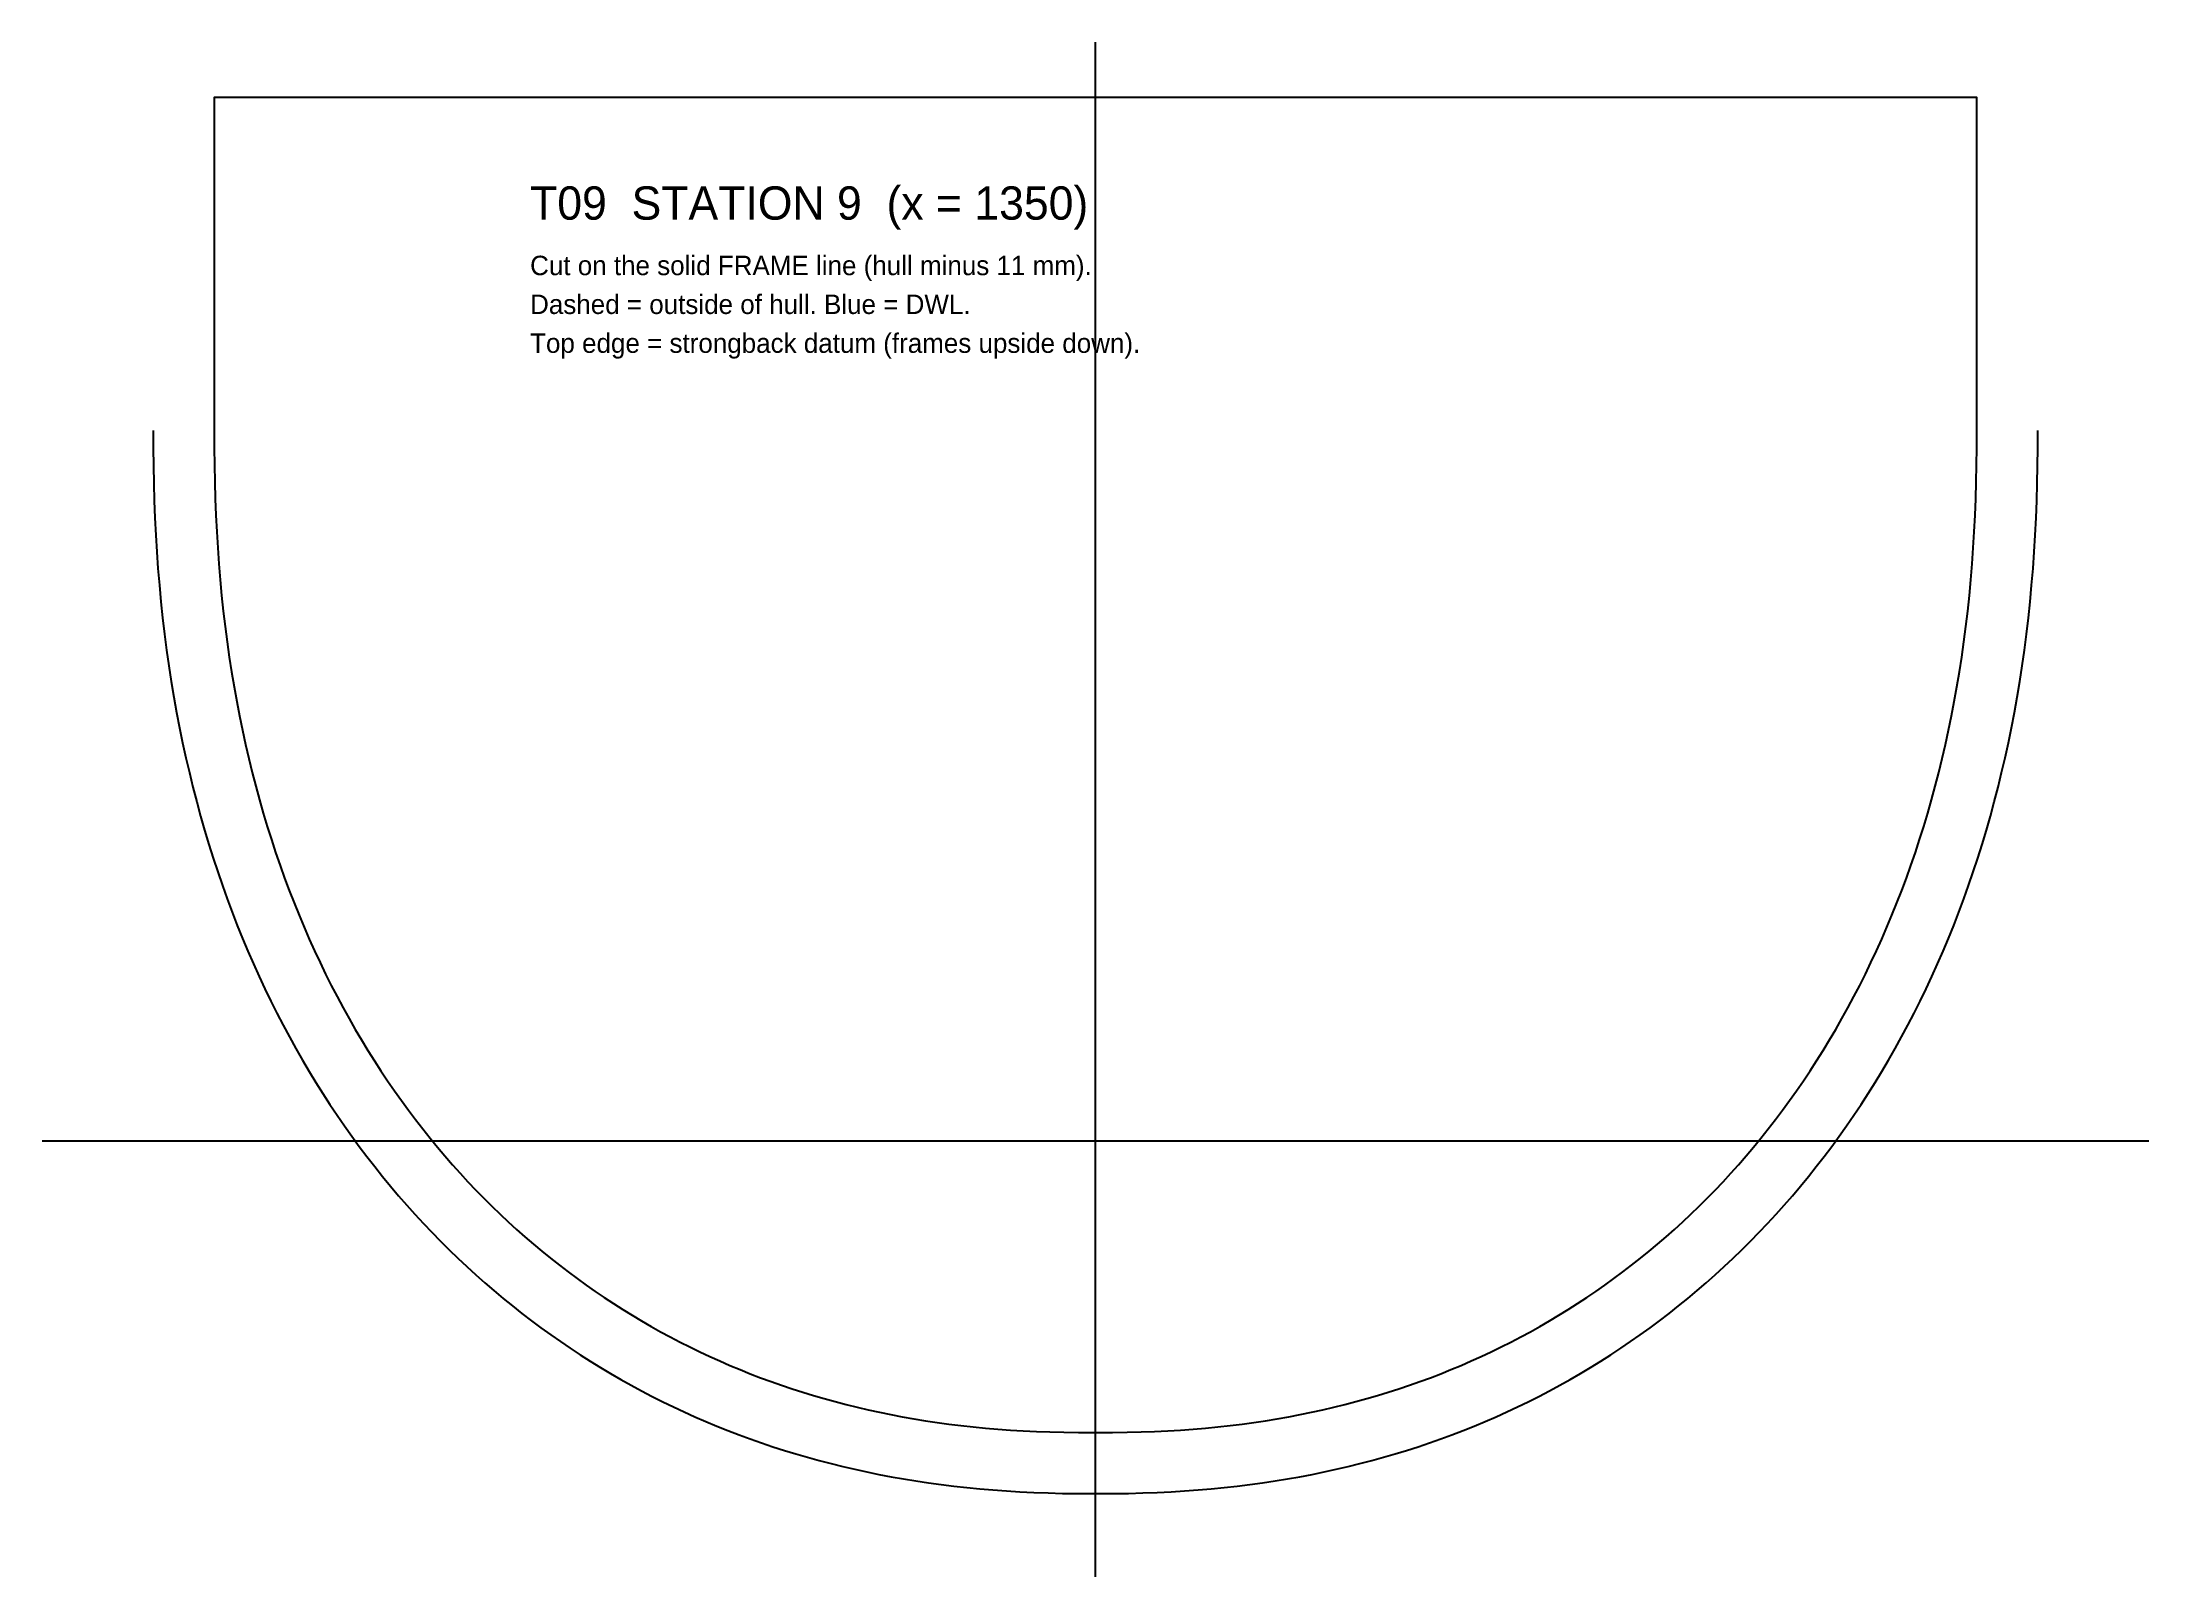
# Model space of a CAD drawing. Extents: x -190 to 190, y 23 to 300.
import ezdxf

# ---------------------------------------------------------------- set-up
doc = ezdxf.new("R2010")
doc.units = 0

msp = doc.modelspace()

# ---------------------------------------------------------------- linework, layer by layer
at = {"layer": 'CENTRELINE'}
msp.add_lwpolyline([(0, 23.4), (0, 300)], dxfattribs=at)
at = {"layer": 'DWL'}
msp.add_lwpolyline([(-189.753, 102), (189.753, 102)], dxfattribs=at)
at = {"layer": 'FRAME_CUT'}
msp.add_lwpolyline([(-158.753, 230.033), (-158.744, 226.868), (-158.711, 223.78), (-158.651, 220.728), (-158.564, 217.711), (-158.447, 214.725), (-158.3, 211.77), (-158.124, 208.845), (-157.917, 205.949), (-157.68, 203.083), (-157.413, 200.246), (-157.115, 197.437), (-156.788, 194.657), (-156.431, 191.905), (-156.044, 189.181), (-155.629, 186.485), (-155.184, 183.817), (-154.71, 181.177), (-154.208, 178.564), (-153.677, 175.979), (-153.119, 173.422), (-152.533, 170.892), (-151.921, 168.389), (-151.281, 165.914), (-150.615, 163.466), (-149.922, 161.046), (-149.204, 158.652), (-148.46, 156.286), (-147.691, 153.946), (-146.897, 151.634), (-146.079, 149.349), (-145.236, 147.091), (-144.369, 144.859), (-143.479, 142.654), (-142.566, 140.477), (-141.63, 138.326), (-140.671, 136.201), (-139.69, 134.104), (-138.687, 132.033), (-137.663, 129.988), (-136.617, 127.971), (-135.55, 125.979), (-134.462, 124.014), (-133.353, 122.076), (-132.225, 120.164), (-131.076, 118.278), (-129.908, 116.419), (-128.72, 114.586), (-127.513, 112.779), (-126.287, 110.998), (-125.043, 109.243), (-123.78, 107.515), (-122.499, 105.812), (-121.2, 104.135), (-119.883, 102.485), (-118.549, 100.86), (-117.198, 99.261), (-115.83, 97.688), (-114.444, 96.141), (-113.043, 94.62), (-111.624, 93.124), (-110.19, 91.654), (-108.739, 90.209), (-107.273, 88.79), (-105.791, 87.397), (-104.293, 86.029), (-102.78, 84.686), (-101.252, 83.369), (-99.709, 82.077), (-98.151, 80.811), (-96.579, 79.57), (-94.991, 78.354), (-93.39, 77.163), (-91.774, 75.998), (-90.143, 74.858), (-88.499, 73.743), (-86.84, 72.653), (-85.168, 71.588), (-83.482, 70.548), (-81.782, 69.534), (-80.069, 68.544), (-78.341, 67.579), (-76.601, 66.639), (-74.847, 65.725), (-73.079, 64.835), (-71.298, 63.97), (-69.503, 63.13), (-67.696, 62.315), (-65.874, 61.524), (-64.039, 60.759), (-62.191, 60.018), (-60.329, 59.303), (-58.454, 58.612), (-56.564, 57.946), (-54.661, 57.305), (-52.744, 56.689), (-50.813, 56.098), (-48.867, 55.531), (-46.907, 54.989), (-44.931, 54.473), (-42.941, 53.981), (-40.934, 53.514), (-38.912, 53.072), (-36.872, 52.655), (-34.816, 52.263), (-32.741, 51.896), (-30.647, 51.554), (-28.533, 51.237), (-26.397, 50.945), (-24.239, 50.678), (-22.055, 50.437), (-19.844, 50.22), (-17.602, 50.029), (-15.326, 49.863), (-13.008, 49.722), (-10.641, 49.606), (-8.212, 49.516), (-5.699, 49.452), (-3.051, 49.413), (0, 49.4), (3.051, 49.413), (5.699, 49.452), (8.212, 49.516), (10.641, 49.606), (13.008, 49.722), (15.326, 49.863), (17.602, 50.029), (19.844, 50.22), (22.055, 50.437), (24.239, 50.678), (26.397, 50.945), (28.533, 51.237), (30.647, 51.554), (32.741, 51.896), (34.816, 52.263), (36.872, 52.655), (38.912, 53.072), (40.934, 53.514), (42.941, 53.981), (44.931, 54.473), (46.907, 54.989), (48.867, 55.531), (50.813, 56.098), (52.744, 56.689), (54.661, 57.305), (56.564, 57.946), (58.454, 58.612), (60.329, 59.303), (62.191, 60.018), (64.039, 60.759), (65.874, 61.524), (67.696, 62.315), (69.503, 63.13), (71.298, 63.97), (73.079, 64.835), (74.847, 65.725), (76.601, 66.639), (78.341, 67.579), (80.069, 68.544), (81.782, 69.534), (83.482, 70.548), (85.168, 71.588), (86.84, 72.653), (88.499, 73.743), (90.143, 74.858), (91.774, 75.998), (93.39, 77.163), (94.991, 78.354), (96.579, 79.57), (98.151, 80.811), (99.709, 82.077), (101.252, 83.369), (102.78, 84.686), (104.293, 86.029), (105.791, 87.397), (107.273, 88.79), (108.739, 90.209), (110.19, 91.654), (111.624, 93.124), (113.043, 94.62), (114.444, 96.141), (115.83, 97.688), (117.198, 99.261), (118.549, 100.86), (119.883, 102.485), (121.2, 104.135), (122.499, 105.812), (123.78, 107.515), (125.043, 109.243), (126.287, 110.998), (127.513, 112.779), (128.72, 114.586), (129.908, 116.419), (131.076, 118.278), (132.225, 120.164), (133.353, 122.076), (134.462, 124.014), (135.55, 125.979), (136.617, 127.971), (137.663, 129.988), (138.687, 132.033), (139.69, 134.104), (140.671, 136.201), (141.63, 138.326), (142.566, 140.477), (143.479, 142.654), (144.369, 144.859), (145.236, 147.091), (146.079, 149.349), (146.897, 151.634), (147.691, 153.946), (148.46, 156.286), (149.204, 158.652), (149.922, 161.046), (150.615, 163.466), (151.281, 165.914), (151.921, 168.389), (152.533, 170.892), (153.119, 173.422), (153.677, 175.979), (154.208, 178.564), (154.71, 181.177), (155.184, 183.817), (155.629, 186.485), (156.044, 189.181), (156.431, 191.905), (156.788, 194.657), (157.115, 197.437), (157.413, 200.246), (157.68, 203.083), (157.917, 205.949), (158.124, 208.845), (158.3, 211.77), (158.447, 214.725), (158.564, 217.711), (158.651, 220.728), (158.711, 223.78), (158.744, 226.868), (158.753, 230.033), (158.753, 290), (-158.753, 290)], close=True, dxfattribs=at)
at = {"layer": 'HULL_OUTSIDE'}
msp.add_lwpolyline([(-169.753, 230), (-169.744, 226.793), (-169.71, 223.614), (-169.648, 220.461), (-169.557, 217.336), (-169.436, 214.237), (-169.283, 211.166), (-169.1, 208.122), (-168.884, 205.105), (-168.637, 202.114), (-168.358, 199.151), (-168.047, 196.215), (-167.705, 193.306), (-167.331, 190.424), (-166.926, 187.57), (-166.49, 184.742), (-166.022, 181.941), (-165.525, 179.167), (-164.997, 176.421), (-164.439, 173.701), (-163.851, 171.009), (-163.234, 168.343), (-162.588, 165.705), (-161.913, 163.094), (-161.21, 160.509), (-160.478, 157.952), (-159.719, 155.422), (-158.932, 152.919), (-158.118, 150.443), (-157.277, 147.994), (-156.41, 145.572), (-155.516, 143.177), (-154.597, 140.809), (-153.652, 138.469), (-152.682, 136.155), (-151.687, 133.869), (-150.667, 131.609), (-149.623, 129.377), (-148.555, 127.171), (-147.463, 124.993), (-146.348, 122.841), (-145.209, 120.717), (-144.048, 118.62), (-142.865, 116.55), (-141.659, 114.507), (-140.431, 112.491), (-139.181, 110.502), (-137.91, 108.54), (-136.618, 106.605), (-135.304, 104.698), (-133.971, 102.817), (-132.616, 100.963), (-131.242, 99.137), (-129.848, 97.337), (-128.434, 95.565), (-127.001, 93.819), (-125.548, 92.101), (-124.077, 90.41), (-122.587, 88.746), (-121.079, 87.108), (-119.552, 85.498), (-118.008, 83.915), (-116.445, 82.359), (-114.865, 80.83), (-113.268, 79.329), (-111.653, 77.854), (-110.022, 76.406), (-108.374, 74.985), (-106.709, 73.592), (-105.028, 72.225), (-103.33, 70.886), (-101.617, 69.573), (-99.888, 68.288), (-98.143, 67.03), (-96.382, 65.798), (-94.606, 64.594), (-92.815, 63.417), (-91.009, 62.267), (-89.188, 61.144), (-87.352, 60.048), (-85.502, 58.979), (-83.637, 57.937), (-81.757, 56.923), (-79.863, 55.935), (-77.955, 54.974), (-76.033, 54.041), (-74.096, 53.134), (-72.146, 52.255), (-70.181, 51.402), (-68.202, 50.577), (-66.21, 49.779), (-64.203, 49.008), (-62.183, 48.263), (-60.149, 47.546), (-58.1, 46.856), (-56.037, 46.193), (-53.96, 45.557), (-51.869, 44.949), (-49.763, 44.367), (-47.642, 43.812), (-45.506, 43.284), (-43.355, 42.784), (-41.187, 42.31), (-39.004, 41.864), (-36.803, 41.444), (-34.585, 41.052), (-32.349, 40.687), (-30.093, 40.348), (-27.817, 40.037), (-25.519, 39.753), (-23.196, 39.496), (-20.848, 39.266), (-18.47, 39.063), (-16.059, 38.887), (-13.609, 38.738), (-11.112, 38.616), (-8.556, 38.522), (-5.919, 38.454), (-3.152, 38.414), (0, 38.4), (3.152, 38.414), (5.919, 38.454), (8.556, 38.522), (11.112, 38.616), (13.609, 38.738), (16.059, 38.887), (18.47, 39.063), (20.848, 39.266), (23.196, 39.496), (25.519, 39.753), (27.817, 40.037), (30.093, 40.348), (32.349, 40.687), (34.585, 41.052), (36.803, 41.444), (39.004, 41.864), (41.187, 42.31), (43.355, 42.784), (45.506, 43.284), (47.642, 43.812), (49.763, 44.367), (51.869, 44.949), (53.96, 45.557), (56.037, 46.193), (58.1, 46.856), (60.149, 47.546), (62.183, 48.263), (64.203, 49.008), (66.21, 49.779), (68.202, 50.577), (70.181, 51.402), (72.146, 52.255), (74.096, 53.134), (76.033, 54.041), (77.955, 54.974), (79.863, 55.935), (81.757, 56.923), (83.637, 57.937), (85.502, 58.979), (87.352, 60.048), (89.188, 61.144), (91.009, 62.267), (92.815, 63.417), (94.606, 64.594), (96.382, 65.798), (98.143, 67.03), (99.888, 68.288), (101.617, 69.573), (103.33, 70.886), (105.028, 72.225), (106.709, 73.592), (108.374, 74.985), (110.022, 76.406), (111.653, 77.854), (113.268, 79.329), (114.865, 80.83), (116.445, 82.359), (118.008, 83.915), (119.552, 85.498), (121.079, 87.108), (122.587, 88.746), (124.077, 90.41), (125.548, 92.101), (127.001, 93.819), (128.434, 95.565), (129.848, 97.337), (131.242, 99.137), (132.616, 100.963), (133.971, 102.817), (135.304, 104.698), (136.618, 106.605), (137.91, 108.54), (139.181, 110.502), (140.431, 112.491), (141.659, 114.507), (142.865, 116.55), (144.048, 118.62), (145.209, 120.717), (146.348, 122.841), (147.463, 124.993), (148.555, 127.171), (149.623, 129.377), (150.667, 131.609), (151.687, 133.869), (152.682, 136.155), (153.652, 138.469), (154.597, 140.809), (155.516, 143.177), (156.41, 145.572), (157.277, 147.994), (158.118, 150.443), (158.932, 152.919), (159.719, 155.422), (160.478, 157.952), (161.21, 160.509), (161.913, 163.094), (162.588, 165.705), (163.234, 168.343), (163.851, 171.009), (164.439, 173.701), (164.997, 176.421), (165.525, 179.167), (166.022, 181.941), (166.49, 184.742), (166.926, 187.57), (167.331, 190.424), (167.705, 193.306), (168.047, 196.215), (168.358, 199.151), (168.637, 202.114), (168.884, 205.105), (169.1, 208.122), (169.283, 211.166), (169.436, 214.237), (169.557, 217.336), (169.648, 220.461), (169.71, 223.614), (169.744, 226.793), (169.753, 230)], dxfattribs=at)

# ---------------------------------------------------------------- texts
at = {"layer": 'TEXT'}
for s, height, p in [('T09  STATION 9  (x = 1350)', 6, (-101.852, 268)), ('Cut on the solid FRAME line (hull minus 11 mm).', 3.5, (-101.852, 258)), ('Dashed = outside of hull. Blue = DWL.', 3.5, (-101.852, 251)), ('Top edge = strongback datum (frames upside down).', 3.5, (-101.852, 244))]:
    msp.add_text(s, height=height, dxfattribs=at).set_placement(p)

doc.saveas('drawing.dxf')
